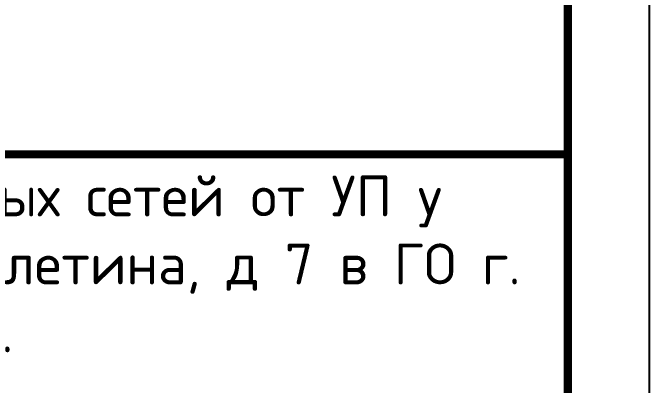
# Model space of a CAD drawing. Header units: millimetres. Extents: x 1601 to 15402, y -324 to 12625.
# Drawn here: x 8425.38 to 8464.43, y 354.07 to 376.93 of the extents above; entities that cross this region are included whole.
import ezdxf

# ---------------------------------------------------------------- set-up
doc = ezdxf.new("R2010")
doc.units = ezdxf.units.MM
doc.styles.add('-ISOCPEUR-', font='isocpeur.TTF')

msp = doc.modelspace()

# ---------------------------------------------------------------- linework, layer by layer
msp.add_lwpolyline([(7870.4325, 738.2356), (8464.4325, 738.2356), (8464.4325, 318.2356), (7870.4325, 318.2356)], close=True)
at = {"const_width": 0.5}
msp.add_lwpolyline([(7890.4325, 733.2356), (8459.4325, 733.2356), (8459.4325, 323.2356), (7890.4325, 323.2356)], close=True, dxfattribs=at)
msp.add_lwpolyline([(8339.4325, 368.2356), (8459.4325, 368.2356)], dxfattribs=at)

# ---------------------------------------------------------------- texts
at = {"insert": (8344.9822, 366.9324), "char_height": 2.5, "width": 110.528844, "attachment_point": 1, "style": '-ISOCPEUR-'}
msp.add_mtext('\\pi5.49715;{\\C7;«Капитальный ремонт (реконструкция) тепловых сетей от УП у \\P\\pi0.95192;ж/д №26 по ул. Б. Новикова до ТК-8018 ул. Расплетина, д 7 в ГО г. \\P\\pi30.38942;Рыбинск Ярославской области».}', dxfattribs=at)

doc.saveas('drawing.dxf')
